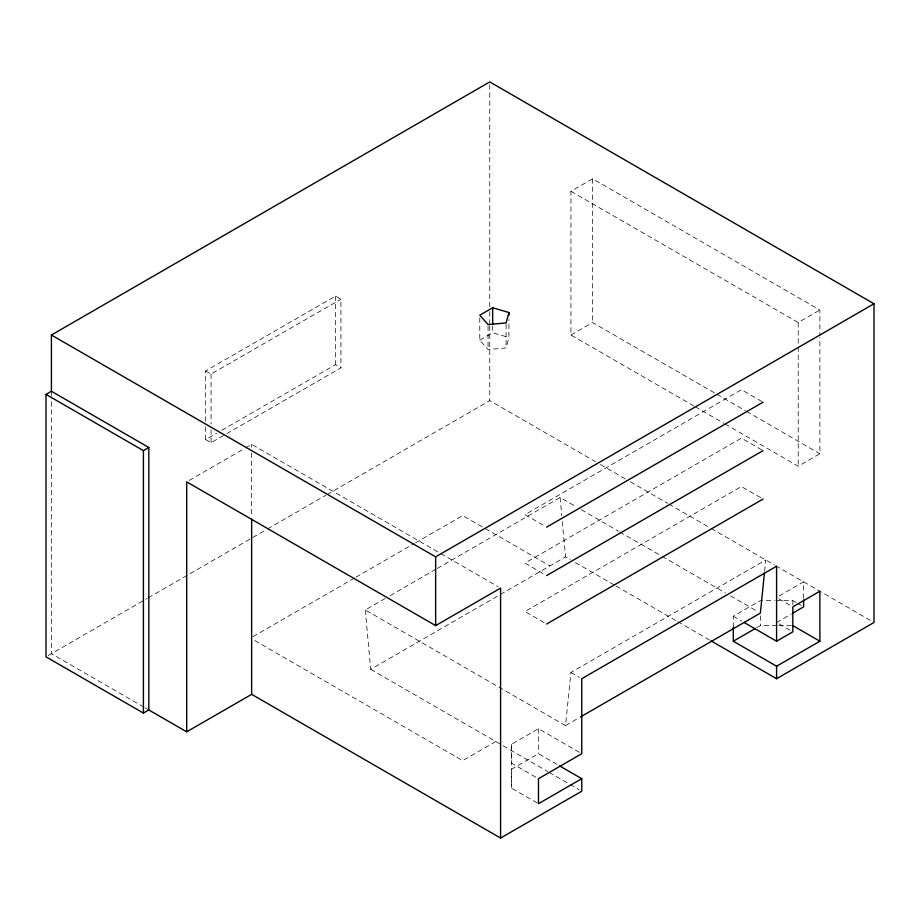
<?xml version="1.0" encoding="UTF-8"?>
<svg xmlns="http://www.w3.org/2000/svg" width="920" height="920" viewBox="0 0 920 920"><rect width="100%" height="100%" fill="white"/><g stroke="black" fill="none" stroke-linecap="round" stroke-linejoin="round"><path stroke-width="0.69" stroke-dasharray="4.6 3.45" d="M537.245 802.987L511.416 788.072L511.416 769.327L538.476 753.698L557.072 764.439M579.358 752.307L538.476 728.709L511.416 744.326L511.416 763.071L537.245 777.986M385.147 598.518L365.297 609.971L565.524 725.581L570.941 672.462L765.762 559.981L764.623 571.17M479.78 317.964L479.78 340.181L488.06 349.577L506.092 347.921L508.944 337.513L508.944 319.47M205.643 421.279L205.643 370.955L335.524 296.091L340.94 299.218L340.94 367.827L227.136 433.423M205.643 370.955L211.059 374.072L340.94 299.218M693.898 406.019L570.941 335.018L570.941 191.291L592.583 178.802L819.881 310.028L819.881 335.892M205.643 426.903L205.643 439.565L216.752 433.159M221.697 430.318L335.524 364.699L340.94 367.827M205.643 439.565L211.059 442.692L225.906 434.136M189.152 480.458L244.294 448.626M245.525 447.913L251.643 444.371L439.599 552.885M479.78 340.181L492.683 332.729L508.944 337.513M570.941 335.018L592.583 322.529L715.553 393.518M48.162 655.592L147.027 598.518M148.269 597.793L266.236 529.69M267.478 528.966L325.853 495.27M327.094 494.557L489.762 400.637L595.458 461.656M252.965 636.663L354.729 577.909M355.971 577.197L414.299 543.513M415.541 542.8L462.702 515.568L549.872 565.892M570.941 191.291L798.238 322.517L819.881 310.028M390.114 595.643L436.022 569.135M437.264 568.422L560.119 497.49L576.288 506.828M365.297 609.971L370.702 669.346L499.111 595.206M500.353 594.492L565.524 556.865L570.457 559.705M724.96 423.936L798.238 466.244L819.881 453.755L819.881 337.329M495.753 741.543L462.702 760.621L252.965 639.526M733.297 627.336L733.297 616.227L760.357 600.599L774.467 600.599M779.044 596.056L803.643 581.854L803.643 598.518M565.524 725.581L579.174 717.703M756.665 627.727L760.357 625.6L777.296 625.6M776.583 622.472L791.28 613.996M775.882 600.599L792.821 600.599L796.432 602.681M778.711 625.6L792.821 625.6M761.852 401.499L741.416 389.7L524.941 514.671L545.387 526.481M716.795 394.231L745.361 410.722M746.603 411.447L819.881 453.755M695.14 406.732L723.718 423.223M761.852 449.926L741.416 438.127L524.941 563.109L545.387 574.908M760.656 497.662L741.416 486.553L524.941 611.535L545.387 623.334M600.438 464.531L625.301 478.894M630.28 481.758L667.586 503.297M668.828 504.022L709.86 527.712M711.102 528.425L774.525 565.041M775.767 565.754L871.516 621.034M797.629 603.382L801.239 605.463M778.906 598.817L791.66 606.176M581.256 509.703L618.573 531.242M619.815 531.955L660.859 555.657M662.101 556.37L725.535 592.997M730.503 595.861L757.861 611.662M779.021 623.875L790.567 630.545M733.297 616.227L741.716 621.081M575.379 562.545L614.801 585.304M616.032 586.017L676.51 620.931M677.752 621.644L709.895 640.216M440.841 553.61L498.099 586.661M570.941 672.462L579.358 677.327M370.702 669.346L501.883 745.073M503.102 745.786L547.963 771.673M549.171 772.374L579.347 789.797M143.888 707.112L51.416 653.717L51.416 397.003M145.13 707.825L148.821 709.964M560.119 497.49L561.798 515.867M562.304 521.525L565.524 556.865M798.238 322.517L798.238 345.517M798.238 346.955L798.238 466.244M792.821 600.599L792.821 604.773M760.357 615.882L760.357 625.6M592.583 178.802L592.583 322.529M538.476 728.709L538.476 753.698M511.416 744.326L511.416 788.072M506.092 324.323L506.092 347.921M492.683 325.795L492.683 332.729M489.762 84.812L489.762 310.201M489.762 311.627L489.762 324.553M489.762 325.99L489.762 400.637M488.06 325.967L488.06 349.577M335.524 296.091L335.524 364.699M251.643 444.371L251.643 447.246M251.643 452.996L251.643 516.2M211.059 374.072L211.059 424.108M211.059 429.824L211.059 442.692M51.416 391.264L51.416 395.565"/><path stroke-width="1.38" d="M764.485 572.562L760.357 613.099L580.416 716.979M508.944 312.524L506.092 322.931L488.06 324.576L479.78 315.192L492.683 307.74L508.944 312.524L508.944 315.296M559.555 765.877L581.762 778.699L581.762 791.2L500.583 838.062L251.643 694.335L186.702 731.825L148.821 709.964L148.821 447.499L51.416 391.264L51.416 335.018L489.762 81.938L874 303.772L874 622.472L776.583 678.719L711.137 640.929M148.821 709.964L143.416 713.081L46 656.845L46 394.381L51.416 391.264M46 394.381L143.416 450.627L148.821 447.499M51.416 335.018L435.643 556.853L874 303.772M546.583 527.172L763.059 402.201M186.702 731.825L186.702 481.873L435.643 625.6L500.583 588.098L500.583 838.062M546.583 575.598L763.059 450.627M546.583 624.036L763.059 499.054M733.297 627.336L733.297 641.217L755.435 628.44M792.511 613.283L803.643 606.855L803.643 599.909M744.119 622.472L776.583 641.217L792.821 631.844L792.821 606.855L819.881 591.226L819.881 641.217L776.583 666.218L733.297 641.217M581.762 778.699L538.476 803.689L538.476 778.699L581.762 753.698L581.762 678.707L776.583 566.237L776.583 641.217M792.821 625.6L819.881 641.217M776.583 666.218L776.583 678.719M492.683 307.74L492.683 324.403M435.643 556.853L435.643 625.6M251.643 519.075L251.643 694.335M143.416 450.627L143.416 713.081"/></g></svg>
